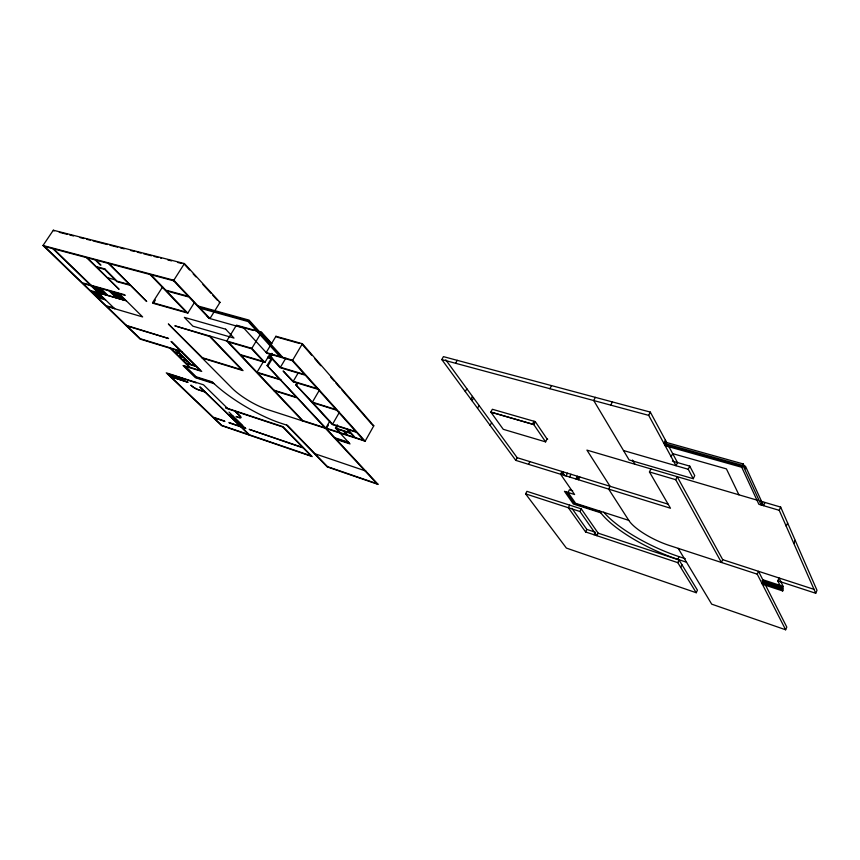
<?xml version="1.0" encoding="UTF-8"?>
<svg xmlns="http://www.w3.org/2000/svg" width="860" height="860" viewBox="0 0 860 860"><rect width="100%" height="100%" fill="white"/><g stroke="black" fill="none" stroke-linecap="round" stroke-linejoin="round"><path stroke-width="1.29" d="M782.267 590.089L783.105 586.37L779.063 577.984L777.784 580.876L815.731 593.26L817 590.315L780.676 507.088L760.337 501.1M678.196 548.357L711.693 604.15L785.642 629.778L786.803 627.112L765.024 584.144M762.798 583.306L762.379 584.241L782.686 590.949L782.686 589.132L762.368 582.446L762.798 583.306L783.105 589.992M793.823 543.488L795.21 540.37M786.223 526.212L787.642 523.03M783.105 588.186L762.788 581.5L762.347 580.64L762.766 579.694L783.105 586.37M761.949 583.381L763.207 580.564L758.52 571.309L757.23 574.158L785.642 629.778M815.731 593.26L779.225 510.313L780.676 507.088M762.659 501.788L761.197 504.992L743.599 466.754L664.5 444.512L666.059 441.32M764.991 502.476L763.529 505.68L745.47 466.217L663.845 443.308L665.404 440.116M675.724 479.708L677.186 476.655L722.701 559.666L721.422 562.472L675.724 479.708L649.45 471.946L650.923 468.926M696.234 592.733L697.428 590.164L679.056 559.989L598.151 533.157L581.274 508.883L526.911 491.339L525.6 493.877L566.396 548.089L696.234 592.733L677.798 562.655L585.563 531.931L568.363 507.744L569.675 505.142M779.225 510.313L758.875 504.304L741.75 467.281L743.287 463.97L666.704 442.535L650.311 412.09L443.427 356.631L441.803 359.555L515.774 460.369L670.478 508.228L649.45 471.946M680.701 567.396L681.948 564.74M572.674 490.813L569.384 489.781L568.041 492.447L575.609 503.304L599.442 510.947A71.509 21.199 25.4 0 0 677.83 559.344L679.088 556.657L685.302 558.71M677.798 562.655L679.056 559.989M595.356 397.352L593.733 400.534L629.101 459.928L693.257 478.719L694.74 475.601L689.752 466.12L672.391 461.121M693.257 478.719L688.247 469.27L689.752 466.12M671.155 456.767L672.67 453.618L726.42 468.883L738.923 494.812M665.672 444.652L666.704 442.535M598.151 533.157L596.894 535.715L579.973 511.506L525.6 493.877M668.5 445.856L677.519 462.605L676.014 465.722L648.698 415.369L650.311 412.09M594.045 534.759L595.303 532.211L586.821 529.405L571.911 508.303M585.563 531.931L586.821 529.405M579.973 511.506L581.274 508.883M610.74 405.125L612.363 401.921M575.953 478.988L577.35 476.225M577.2 479.375L578.587 476.612M578.436 479.762L579.833 476.988M566.095 475.935L567.482 473.193M569.578 477.02L570.965 474.258M561.806 474.612L563.192 471.871M545.595 441.868L547.057 438.987L535.275 421.626L492.35 409.274L490.834 412.101L503.261 429.312L545.595 441.868L533.759 424.517L490.834 412.101L533.802 424.582L535.318 421.679M528.524 464.314L529.921 461.627M533.759 424.517L535.275 421.626M515.774 460.369L517.172 457.703L445.77 359.846M549.884 388.709L551.507 385.602M532.469 424.141L533.985 421.25M490.135 425.431L491.587 422.625M477.536 408.253L479.041 405.447M470.914 399.233L472.452 396.406M472.033 400.749L473.559 397.922M465.292 391.569L466.84 388.731M455.606 363.275L457.23 360.329M365.145 441.18L373.788 425.808L302.408 343.742L275.942 336.281L266.192 352.525L292.626 360.254L365.145 441.18L267.471 409.553A29.702 7.396 30.5 0 1 232.049 388.172L168.345 323.93L202.465 357.738L241.542 369.703L209.614 336.486L174.827 325.822L251.84 348.332L264.901 362.415L269.675 354.46M271.835 357.566L267.094 365.5L325.833 428.043L339.496 432.472L335.454 428.065L337.324 424.797M336.378 428.355L337.625 426.184M325.833 428.043L329.81 421.11M328.359 425.162L326.37 428.624L378.174 484.438L327.198 466.883L286.66 425.109M317.921 389.268L355.965 431.698L332.573 424.206L339.453 412.198M319.512 389.935L312.395 402.179L295.765 384.775L297.098 382.517M296.711 385.065L298.044 382.808M297.936 373.369L293.26 381.302L317.318 388.613L305.289 375.196L280.081 367.671L269.965 356.642L271.9 353.395M292.626 360.254L302.408 343.742M266.837 353.223L292.26 360.662L304.677 374.508L280.414 367.274L285.875 358.104M270.029 356.707L271.964 353.471M280.414 367.274L270.921 356.921L272.222 354.761M268.03 365.779L272.104 358.975M279.833 379.206L257.022 372.262L263.644 361.221M251.84 348.332L261.569 332.239L236.457 325.166L226.76 341.001L302.462 420.884M220.009 302.354L209.958 318.565L173.817 280.231L43 245.487L53.32 230.222L184.427 263.558L220.009 302.354L219.074 302.107M163.217 287.756L162.518 287.036L152.575 302.634L153.284 303.344L187.802 313.104L194.468 302.473M153.284 303.344L155.413 300.011M173.817 280.231L184.427 263.558M59.286 232.307L67.08 234.296M69.681 234.952L73.573 235.952M80.066 237.596L83.957 238.596M86.559 239.252L90.45 240.241M93.052 240.907L107.339 244.541M109.93 245.207L117.723 247.185M120.325 247.852L124.216 248.841M130.709 250.496L134.601 251.485M137.202 252.141L141.094 253.141M143.695 253.797L151.489 255.785M154.08 256.441L157.982 257.43M160.573 258.097L161.508 258.333M167.807 259.935L171.591 260.902M177.891 262.504L181.675 263.461M43.785 246.239L174.558 281.026M441.803 359.555L648.698 415.369M96.148 266.557L104.791 268.89M96.911 267.309L104.673 269.406L116.96 281.671L130.01 285.273M107.382 277.705L115.122 279.833M129.269 284.531L117.089 281.177L104.597 268.696M198.133 306.02L249.045 320.113L282.714 357.351M199.187 307.138L248.572 320.834L281.241 356.921M200.24 308.256L248.11 321.554L279.769 356.491M207.228 316.394L208.163 316.663M665.156 445.716L741.75 467.281M207.916 317.125L208.862 317.394M208.335 317.566L209.27 317.834M238.026 326.123L253.517 330.498M256.097 331.218L259.967 332.315M277.855 337.356L299.495 343.452M152.575 302.634L186.19 312.126L150.027 274.501M90.192 290.433L125.409 300.495M91.267 291.465L99.222 293.744M98.147 292.701L126.312 300.785M92.343 292.497L100.287 294.776M93.407 293.529L101.351 295.808M94.471 294.561L102.415 296.84M95.535 295.582L103.469 297.861M96.599 296.603L104.533 298.893M97.664 297.625L105.587 299.914M623.511 450.543L688.247 469.27M113.961 308.031L106.059 305.719L82.99 283.477L125.205 295.41L124.485 294.7L82.259 282.779L44.602 246.454M114.788 308.74L106.747 306.396L140.255 338.7L180.665 351.073L171.022 341.495L171.86 341.753L201.713 371.412L183.051 365.543L195.5 377.744L214.108 383.667M269.965 356.642L270.921 356.921M757.832 500.369L586.928 450.113L610.062 486.298L608.676 489.114L628.767 520.354A36.453 10.793 25.4 0 0 669.37 545.476L757.23 574.158M547.057 438.987L547.691 439.18M267.557 357.179L272.631 358.674M268.169 357.835L271.964 358.964M263.332 361.447L240.295 354.589L228.341 341.968L251.539 348.752L263.966 362.125M264.901 362.415L240.94 355.266L257.022 372.262M125.657 325.155L168.603 338.517L126.323 325.8M318.888 389.569L292.916 381.668L283.112 370.972L293.862 381.958M281.37 380.142L257.635 372.907L302.795 420.594L324.929 427.753L297.173 397.879L273.716 390.548M182.126 351.955L140.105 339.087L43 245.487M202.25 358.115L243.047 370.617L209.861 336.067M517.172 457.703L668.08 504.154M274.028 390.214L296.592 397.245L267.094 365.5M311.46 401.889L336.131 409.586M312.029 402.512L336.701 410.22M373.788 425.808L372.326 424.915M213.162 382.764L195.79 377.239L184.255 365.919M600.087 511.872L574.48 503.648L566.256 491.888M599.442 510.947L628.778 520.365M600.796 512.818L573.351 504.003L564.472 491.318L574.609 494.532L560.58 474.236L561.978 471.495L564.923 475.773M335.454 428.065L350.31 432.838L347.075 429.28M170.613 376.508L188.093 382.345L170.914 376.798M363.673 440.298L355.234 437.557L348.02 429.581M191.038 385.194L191.339 385.495A5.622 1.311 31 0 0 198.144 389.58L204.787 391.741M722.701 559.666L814.474 589.498M205.078 392.02L198.434 389.86A6.192 1.441 31 0 1 190.952 385.366M333.97 437.482L348.44 442.223M335.658 438.632L349.224 443.072M336.454 439.481L350.009 443.932L340.033 433.053M762.347 580.64L781.417 586.907M225.567 407.715L283.015 426.7L312.212 456.596L221.547 425.625L166.27 372.842L203.53 384.829L227.534 408.371M226.126 408.263L234.92 411.177L239.736 415.917A5.515 1.279 30.5 0 1 238.542 417.304L236.07 416.476L238.811 417.573A6.074 1.408 30.5 0 0 240.133 416.046L235.317 411.306L282.714 426.979L302.741 447.469L249.185 429.344L303.257 447.995L310.89 455.8L221.762 425.377L213.699 417.67L224.89 421.464L224.352 420.938L213.162 417.154L167.625 373.659L196.198 382.85L195.607 382.281M677.83 559.344L686.527 562.225M229.018 412.101L244.917 427.904M228.868 414.713L233.146 416.132M229.695 415.509L233.576 416.81M230.512 416.315L234.393 417.616M231.34 417.111L235.221 418.411M232.157 417.917L236.038 419.218M232.974 418.712L236.844 420.013M233.791 419.508L237.661 420.809M234.608 420.303L238.478 421.604M235.414 421.088L239.284 422.4M236.231 421.884L240.101 423.185M237.037 422.679L240.907 423.98M237.844 423.464L241.714 424.765M238.65 424.249L242.52 425.55M245.304 428.033L241.069 426.603L199.821 386.892L240.295 426.334L228.9 422.475L229.437 423.002L245.842 428.56M315.05 453.79L365.865 471.043M326.703 466.367L377.701 483.922M170.689 374.648L173.666 377.497M175.676 376.25L178.654 379.11M175.29 376.132L178.267 378.981M174.139 375.755L177.117 378.615M172.989 375.379L175.967 378.239M171.839 375.014L174.816 377.873M179.923 377.615L182.89 380.475M178.762 377.239L181.729 380.098M177.601 376.873L180.578 379.733M176.827 376.626L179.804 379.475M176.45 376.497L179.417 379.357M182.245 378.368L185.212 381.227M181.084 377.991L184.051 380.851M53.632 248.862L91.181 285.294M92.181 286.079L99.373 293.056M52.804 248.637L90.375 285.068M90.956 285.735L114.649 308.708L142.642 316.931L119.142 293.701M97.094 287.466L104.264 294.453M95.858 287.122L103.039 294.098M94.632 286.767L101.813 293.754M93.407 286.423L100.588 293.4M100.792 288.508L107.951 295.507M99.556 288.164L106.726 295.152M241.595 427.119L249.54 434.859M98.319 287.81L105.49 294.797M240.832 426.861L248.766 434.601M111.585 291.562L118.723 298.581M110.327 291.207L117.465 298.226M109.08 290.852L116.218 297.861M185.459 366.306L196.101 376.744L212.248 381.872A58.243 14.523 30.6 0 0 280.758 423.174L287.498 425.388L327.531 466.658M115.358 292.626L122.475 299.656M114.09 292.271L121.217 299.291M171.022 348.547L174.204 351.686L179.117 353.191L175.934 350.052M112.843 291.916L119.97 298.936M170.205 348.3L189.899 367.693M176.762 350.31L191.178 364.575L195.693 365.984L181.299 351.697M117.874 293.335L124.99 300.366M53.32 230.222L54.094 230.985M116.616 292.981L123.732 300.011M87.376 257.839L119.088 289.336L86.516 257.602M96.03 260.139L100.996 265.106M95.17 259.903L100.212 264.945M109.209 263.644L146.716 301.494L108.317 263.407M150.962 274.748L165.754 290.142L188.243 296.281L173.602 280.769M187.802 313.104L166.475 290.906L188.963 297.044L209.023 318.297L243.81 328.112L266.998 353.406M325.467 428.334L376.831 483.621M295.765 384.775L332.196 424.507L356.502 432.3L364.199 440.879M184.201 264.106L189.598 269.997M193.199 273.921L195.908 276.866M202.906 284.499L210.99 293.303M212.785 295.26L217.279 300.151M312.965 402.802L332.573 424.206M261.569 332.239L271.868 343.645M265.729 337.625L271.094 343.559M275.942 336.281L276.576 336.991M302.032 344.172L311.632 355.202M314.857 358.899L320.78 365.704M330.702 377.088L334.11 381.012M335.819 382.979L340.087 387.881M341.796 389.849L345.215 393.772M345.774 394.407L364.737 416.197M365.274 416.799L371.541 424.012M632.444 460.046L634.916 464.217M777.784 580.876L782.686 590.949M743.287 463.97L745.491 468.764M679.088 556.657A71.466 21.328 25.4 0 1 603.741 512.162M225.653 329.176L184.352 317.383L192.876 326.176L233.995 338.077L225.653 329.176M179.74 353.825L174.827 352.31L177.988 355.416L182.89 356.932L179.74 353.825M183.524 357.556L178.622 356.04L181.75 359.125L186.642 360.641L183.524 357.556M187.265 361.254L182.374 359.738L185.48 362.802L190.361 364.317L187.265 361.254M196.306 366.596L186.093 363.404L190.092 367.349L200.283 370.542L196.306 366.596M343.387 431.032L336.916 428.946L340.42 432.763L346.87 434.859L343.387 431.032M350.837 433.44L344.322 431.333L347.795 435.16L354.298 437.256L350.837 433.44"/></g></svg>
